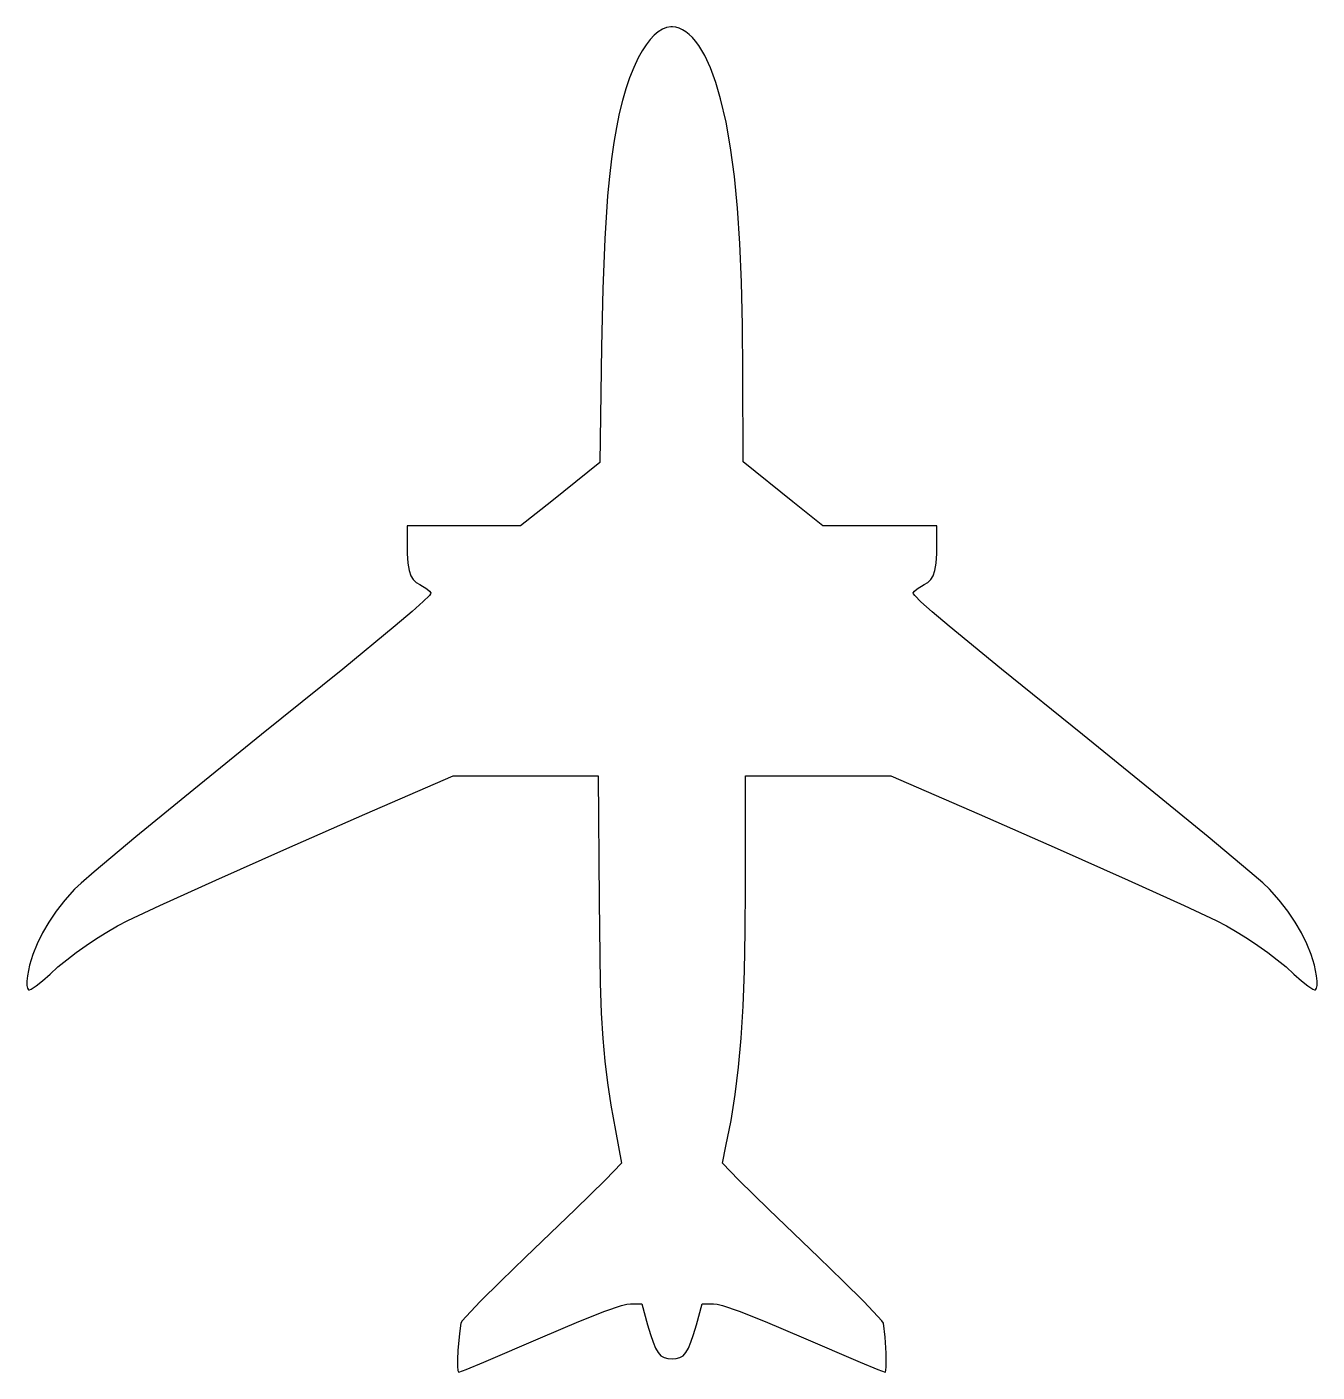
# Model space of a CAD drawing. Extents: x 38 to 173, y 76 to 216.
import ezdxf

# ---------------------------------------------------------------- set-up
doc = ezdxf.new("R2010")
doc.units = 0
doc.layers.add('Edge.Cuts', color=7, linetype='CONTINUOUS')

msp = doc.modelspace()

# ---------------------------------------------------------------- linework, layer by layer
at = {"layer": 'Edge.Cuts', "color": 7}
msp.add_lwpolyline([(105.632828, 216.335673), (105.450927, 216.331546), (105.014582, 216.256827), (104.578908, 216.089706), (104.145341, 215.829467), (103.715319, 215.475394), (103.290276, 215.026769), (102.871652, 214.482876), (102.460881, 213.842999), (102.059403, 213.10642), (101.593942, 212.114926), (101.1645, 211.051037), (100.769818, 209.904922), (100.408654, 208.666765), (100.079753, 207.326733), (99.781869, 205.875006), (99.513749, 204.301759), (99.274142, 202.597165), (99.061798, 200.751398), (98.87547, 198.754637), (98.575856, 194.268826), (98.365298, 189.061132), (98.233795, 183.052956), (98.054995, 170.985477), (93.072354, 166.991922), (89.816738, 164.409134), (87.844251, 164.409134), (83.066246, 164.409134), (77.991104, 164.409134), (78.013355, 161.514177), (78.081708, 160.522992), (78.199185, 159.774687), (78.374017, 159.223284), (78.614425, 158.822798), (78.928639, 158.527245), (79.324887, 158.290644), (80.045527, 157.843583), (80.314982, 157.617793), (80.473652, 157.428166), (80.450686, 157.332556), (80.315175, 157.15301), (79.679672, 156.519664), (78.513436, 155.483214), (76.762768, 153.998764), (71.293304, 149.506229), (62.841655, 142.682813), (55.783241, 136.973242), (49.761661, 132.037006), (45.415387, 128.401956), (44.070013, 127.237327), (43.382895, 126.595937), (42.377664, 125.45203), (41.483724, 124.311204), (40.701489, 123.174211), (40.031376, 122.041786), (39.47379, 120.914682), (39.02915, 119.79364), (38.697865, 118.679403), (38.480351, 117.572717), (38.420966, 117.017044), (38.420436, 116.581606), (38.477901, 116.277145), (38.592492, 116.114408), (38.691822, 116.114937), (38.861036, 116.187597), (39.37241, 116.522506), (40.053222, 117.065135), (40.830081, 117.761412), (41.6541, 118.501164), (42.567822, 119.253459), (43.553043, 120.005764), (44.591557, 120.745537), (45.665149, 121.460237), (46.755618, 122.137327), (47.844752, 122.764268), (48.914343, 123.328516), (52.249098, 124.894402), (58.075387, 127.527987), (65.495452, 130.827172), (73.611543, 134.389856), (82.794445, 138.393745), (90.335586, 138.393745), (97.876727, 138.393745), (97.988349, 125.339762), (98.106517, 116.834222), (98.208035, 113.696034), (98.356027, 111.045454), (98.564125, 108.690893), (98.845961, 106.440765), (99.215177, 104.103486), (99.685402, 101.487471), (100.322575, 98.070108), (98.642055, 96.339981), (95.505846, 93.263102), (90.325251, 88.294994), (87.739401, 85.798386), (85.604611, 83.668808), (84.142388, 82.132015), (83.73271, 81.656461), (83.574241, 81.413762), (83.443158, 80.351049), (83.288988, 78.59171), (83.235373, 77.640036), (83.234844, 76.931413), (83.286493, 76.489149), (83.331515, 76.375185), (83.389159, 76.33655), (84.142259, 76.616953), (85.992797, 77.38044), (91.872878, 79.890338), (95.878278, 81.599041), (98.596936, 82.692252), (100.299804, 83.272436), (100.85499, 83.402163), (101.257834, 83.44206), (102.42934, 83.439943), (103.03757, 81.256096), (103.331525, 80.248238), (103.601439, 79.444357), (103.862625, 78.823001), (104.130386, 78.362724), (104.420031, 78.042068), (104.746868, 77.839587), (105.126199, 77.733828), (105.573334, 77.703343), (106.020469, 77.733812), (106.3998, 77.839524), (106.726637, 78.041935), (107.016284, 78.36251), (107.284045, 78.822702), (107.545231, 79.443973), (107.815146, 80.24778), (108.109095, 81.25558), (108.717327, 83.439943), (109.888831, 83.44206), (110.29168, 83.402044), (110.846866, 83.272261), (112.549735, 82.692096), (115.268392, 81.598983), (119.273789, 79.890338), (125.153866, 77.380186), (127.004406, 76.616519), (127.757508, 76.336034), (127.799842, 76.376545), (127.833587, 76.492567), (127.876505, 76.918054), (127.872483, 78.311231), (127.764729, 79.986242), (127.572499, 81.413762), (127.414026, 81.656461), (127.004348, 82.132015), (125.542126, 83.668808), (123.40734, 85.798386), (120.821491, 88.294994), (115.63952, 93.263102), (112.500036, 96.339981), (110.814865, 98.070108), (111.192621, 99.846745), (111.716747, 102.524508), (112.151288, 105.237498), (112.502409, 108.067651), (112.776271, 111.0969), (112.979045, 114.407178), (113.11689, 118.080423), (113.195977, 122.198567), (113.22247, 126.843545), (113.227629, 138.393745), (120.789439, 138.393745), (128.351771, 138.393745), (137.534153, 134.389856), (145.650327, 130.827172), (153.070569, 127.527987), (158.897035, 124.894402), (162.231872, 123.328516), (163.30144, 122.764268), (164.390515, 122.137327), (165.4809, 121.460237), (166.554402, 120.745537), (167.592817, 120.005764), (168.577956, 119.253459), (169.491621, 118.501164), (170.315615, 117.761412), (171.092556, 117.06514), (171.773546, 116.522517), (172.285097, 116.18761), (172.454367, 116.114945), (172.553723, 116.114416), (172.668232, 116.277153), (172.725517, 116.581614), (172.724723, 117.017052), (172.665253, 117.572725), (172.447731, 118.679649), (172.116481, 119.794039), (171.671869, 120.915209), (171.11426, 122.042461), (170.44402, 123.17511), (169.661512, 124.312464), (168.767104, 125.453834), (167.761159, 126.59853), (167.073649, 127.240414), (165.728031, 128.405515), (161.381703, 132.041385), (155.360672, 136.978192), (148.303433, 142.687988), (139.880886, 149.489457), (134.409393, 153.984315), (132.651691, 155.474311), (131.477436, 156.516703), (130.835187, 157.154513), (130.69749, 157.335141), (130.673492, 157.430756), (130.831684, 157.619409), (131.10082, 157.844377), (131.821225, 158.290652), (132.217465, 158.52725), (132.531676, 158.822801), (132.772082, 159.223282), (132.946914, 159.774681), (133.064394, 160.522981), (133.132749, 161.514169), (133.155, 164.409142), (125.276929, 164.409142), (123.339062, 164.409142), (121.277691, 164.409142), (118.135245, 166.92475), (112.965535, 171.063), (112.959344, 180.357521), (112.923202, 185.28869), (112.819642, 189.76181), (112.64594, 193.810199), (112.399364, 197.467172), (112.077186, 200.766048), (111.676681, 203.740141), (111.195118, 206.422773), (110.629773, 208.847256), (110.123614, 210.564545), (109.5715, 212.064637), (108.979484, 213.344527), (108.353615, 214.401204), (108.029876, 214.844902), (107.699946, 215.231668), (107.364579, 215.561129), (107.024531, 215.832907), (106.68056, 216.046629), (106.333418, 216.201916), (105.983867, 216.298393), (105.632661, 216.335686), (105.632661, 216.335681)], dxfattribs=at)

doc.saveas('drawing.dxf')
